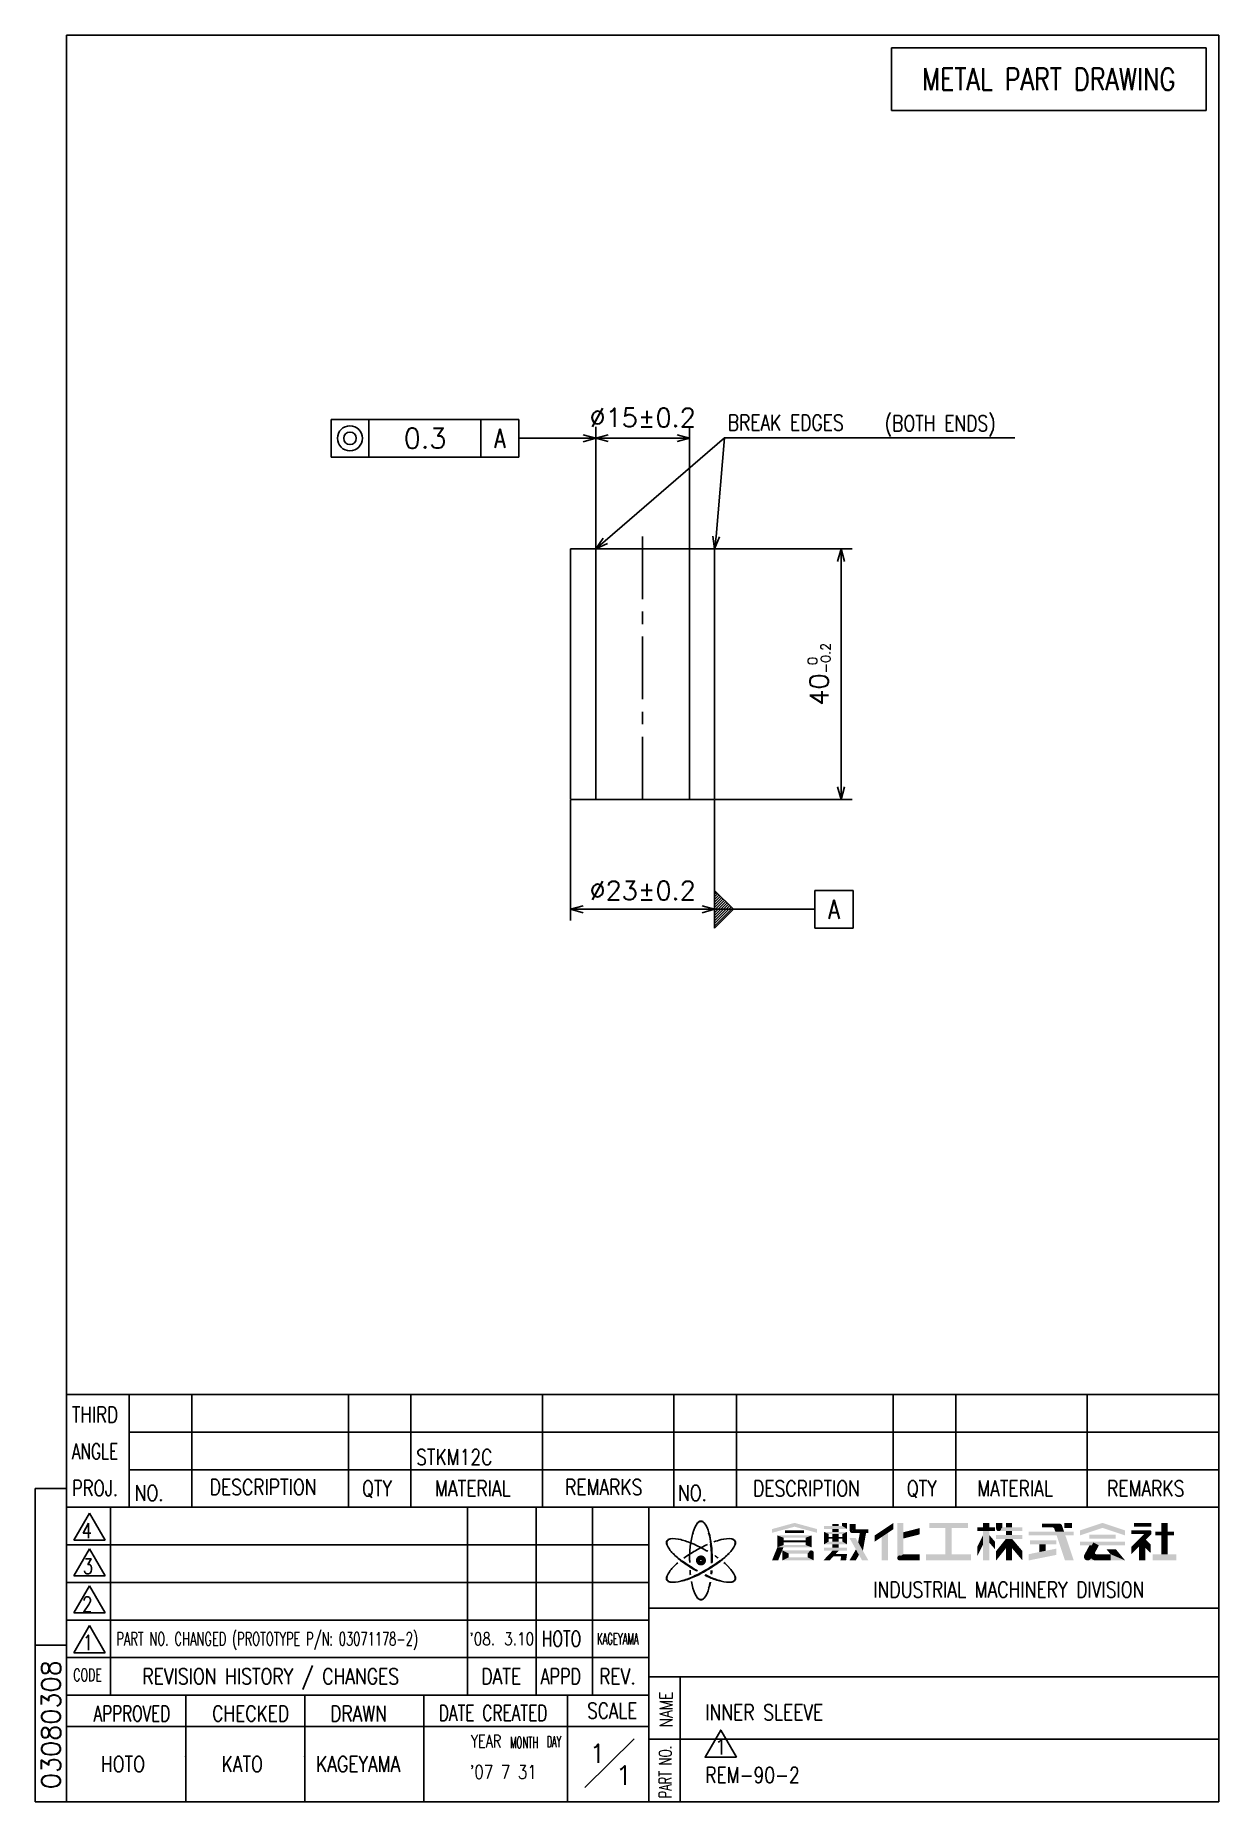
# Model space of a CAD drawing. Extents: x 3 to 192, y 0 to 282.
import ezdxf
from ezdxf.enums import TextEntityAlignment as Align

# ---------------------------------------------------------------- set-up
doc = ezdxf.new("R2010")
doc.units = 0
doc.header["$LTSCALE"] = 8
doc.linetypes.add('CENTER', pattern=[2, 1.25, -0.25, 0.25, -0.25])
doc.layers.get('0').update_dxf_attribs({"linetype": 'CONTINUOUS'})
for name, color, linetype in [('1', 4, 'CONTINUOUS'), ('CENTER', 1, 'CENTER'), ('GAWA', 2, 'CONTINUOUS'), ('SCALE', 4, 'CONTINUOUS')]:
    doc.layers.add(name, color=color, linetype=linetype)
doc.styles.add('ROMANS_EN', font='romans.shx')
doc.styles.get("Standard").update_dxf_attribs({"font": 'TXT', "bigfont": 'BIGFONT'})
doc.dimstyles.new('YAZ1', dxfattribs={"dimtxt": 3, "dimasz": 2, "dimexe": 1.8, "dimexo": 0.1, "dimgap": 0, "dimtad": 1, "dimdec": 3, "dimzin": 9, "dimtxsty": 'STANDARD', "dimblk": 'YAZ1', "dimblk1": 'YAZ1', "dimblk2": 'YAZ1', "dimsah": 1, "dimcen": 0.1, "dimclrd": 256, "dimclre": 256, "dimclrt": 256, "dimazin": 3, "dimtfac": 1, "dimtdec": 3, "dimtmove": 2, "dimatfit": 3, "dimldrblk": 'YAZ1', "dimtvp": 1, "dimtzin": 9})

# ---------------------------------------------------------------- blocks, each defined once
blk = doc.blocks.new('A4BG')
for p in [(27.02, 7.16), (46.03, 7.16)]:
    blk.add_point(p)
at = {"layer": 'GAWA'}
for p, q in [((8, 65), (8, 282)), ((192, 282), (8, 282)), ((192, 0), (192, 282)), ((8, 0), (8, 65)), ((8, 65), (192, 65)), ((18, 47), (18, 65)), ((105, 65), (105, 47)), ((192, 65), (192, 0)), ((8, 47), (192, 47)), ((101, 17), (101, 47)), ((101, 30.91), (192, 30.91)), ((8, 23), (101, 23)), ((8, 17), (101, 17)), ((101, 17), (101, 0)), ((192, 0), (8, 0)), ((14.5, 0), (192, 0))]:
    blk.add_line(p, q, dxfattribs=at)
at = {"layer": 'GAWA', "color": 9}
for p, q in [((28, 65), (28, 47)), ((53, 65), (53, 47)), ((63, 65), (63, 47)), ((84, 65), (84, 47)), ((115, 65), (115, 47)), ((140, 65), (140, 47)), ((150, 65), (150, 47)), ((171, 65), (171, 47)), ((18, 59), (192, 59)), ((18, 53), (192, 53)), ((9.17, 41.74), (11.67, 46.07)), ((11.67, 46.07), (14.17, 41.74)), ((15, 47), (15, 17)), ((72, 17), (72, 47)), ((83, 17), (83, 47)), ((92, 17), (92, 47)), ((8, 41), (101, 41)), ((14.17, 41.74), (9.17, 41.74)), ((9.17, 36.04), (11.67, 40.37)), ((11.67, 40.37), (14.17, 36.04)), ((8, 35), (101, 35)), ((14.17, 36.04), (9.17, 36.04)), ((9.17, 30.13), (11.67, 34.46)), ((11.67, 34.46), (14.17, 30.13)), ((8, 29), (101, 29)), ((14.17, 30.13), (9.17, 30.13)), ((9.17, 23.78), (11.67, 28.11)), ((11.67, 28.11), (14.17, 23.78)), ((14.17, 23.78), (9.17, 23.78)), ((101, 19.91), (192, 19.91)), ((106, 19.91), (106, 0)), ((27.02, 17), (27.02, 0)), ((46.03, 0), (46.03, 17)), ((65.05, 17), (65.05, 0)), ((88, 0), (88, 17)), ((8, 12), (101, 12)), ((90.74, 2.26), (98.63, 10.02)), ((101, 10), (192, 10))]:
    blk.add_line(p, q, dxfattribs=at)
at = {"layer": 'GAWA', "color": 8}
blk.add_line((180.26, 40.71), (181.12, 39.85), dxfattribs=at)
for points, const_width in [([(133.28, 43.3, 1.142857), (133.63, 43.3, 1.142857)], 0.4), ([(156.66, 43.59, 1), (157.06, 43.59, 1)], 0.4), ([(166.26, 43.91, 1), (166.76, 43.91, 1)], 0.5), ([(180.96, 43.11, 1), (181.16, 43.11, 1)], 0.2), ([(180.96, 42.79, 1), (181.16, 42.79, 1)], 0.2), ([(126.73, 39.71, 1), (127.13, 39.71, 1)], 0.4), ([(170.77, 39.11, 1), (171.37, 39.11, 1)], 0.6), ([(108.86, 38.51, 1), (109.76, 38.51, 1)], 0.702), ([(140.86, 38.91, 1), (141.26, 38.91, 1)], 0.4)]:
    blk.add_lwpolyline(points, format="xyb", close=True, dxfattribs=dict(at, const_width=const_width))
for points, const_width in [([(163.76, 44.11), (165.39, 44.11, -0.321798), (166.05, 43.63), (166.2, 43.2)], 0.6), ([(172.42, 41.15), (171.83, 40.04, 0.568326), (172.44, 39.01), (174.73, 39.01)], 1)]:
    blk.add_lwpolyline(points, format="xyb", dxfattribs=dict(at, const_width=const_width))
at = {"layer": 'GAWA', "color": 9}
for centre, radius, start, end in [((121.02, 39.22), 13.5, 163.9948, 173.2242), ((113.14, 41.48), 5.31, 145.2974, 163.9948), ((109.31, 44.13), 0.65, 90, 145.2974), ((109.31, 44.13), 0.6, 90, 145.2974), ((104.44, 41.32), 0.65, 94.7026, 150), ((104.44, 41.32), 0.6, 94.7026, 150), ((104.82, 36.68), 5.31, 76.0052, 94.7026), ((103.25, 30.39), 11.79, 66.7758, 76.0052), ((119.34, 21.14), 21.85, 120, 125.7357), ((122.77, 39.01), 15.27, 173.2242, 181.9026), ((99.29, 21.14), 21.85, 60, 66.7758), ((119.34, 21.14), 21.85, 114.3148, 120), ((103.02, 26.6), 15.27, 61.1646, 61.9026), ((115.37, 30.39), 11.79, 103.9948, 109.8782), ((113.8, 36.68), 5.31, 85.2974, 103.9948), ((114.18, 41.32), 0.6, 30, 85.2974), ((114.18, 41.32), 0.65, 30, 85.2974), ((108.65, 33.7), 5.31, 136.0052, 154.7026), ((113.31, 29.2), 11.79, 130.7431, 136.0052), ((129.36, 38.51), 21.85, 180, 180.8005), ((129.36, 38.51), 21.85, 184.0993, 186.0535), ((103.02, 26.6), 15.27, 53.7049, 56.208), ((104.08, 28.01), 13.5, 43.9948, 48.9857), ((109.97, 33.7), 5.31, 25.2974, 43.9948), ((104.44, 35.69), 0.65, 154.7026, 210), ((104.44, 35.69), 0.6, 154.7026, 210), ((119.37, 37.32), 11.79, 190.6994, 196.0052), ((113.14, 35.53), 5.31, 196.0052, 214.7026), ((114.18, 35.69), 0.6, 330, 25.2974), ((114.18, 35.69), 0.65, 330, 25.2974), ((109.31, 32.88), 0.65, 214.7026, 270), ((109.31, 32.88), 0.6, 214.7026, 270)]:
    blk.add_arc(centre, radius, start, end, dxfattribs=at)
at = {"layer": 'GAWA', "color": 8}
for centre, radius, start, end in [((109.31, 44.13), 0.65, 34.7026, 90), ((109.31, 44.13), 0.6, 34.7026, 90), ((104.44, 41.32), 0.65, 150, 205.2974), ((104.44, 41.32), 0.6, 150, 205.2974), ((114.18, 41.32), 0.6, 334.7026, 30), ((114.18, 41.32), 0.65, 334.7026, 30), ((104.44, 35.69), 0.65, 210, 265.2974), ((104.44, 35.69), 0.6, 210, 265.2974), ((114.18, 35.69), 0.6, 274.7026, 330), ((114.18, 35.69), 0.65, 274.7026, 330), ((109.31, 32.88), 0.6, 270, 325.2974), ((109.31, 32.88), 0.65, 270, 325.2974)]:
    blk.add_arc(centre, radius, start, end, dxfattribs=at)
at = {"layer": 'GAWA'}
for centre, radius, start, end in [((105.48, 41.48), 5.31, 16.0052, 34.7026), ((99.25, 39.69), 11.74, 6.7758, 16.0052), ((99.25, 39.69), 11.79, 6.7758, 16.0052), ((108.65, 43.31), 5.31, 205.2974, 223.9948), ((113.31, 47.81), 11.79, 223.9948, 233.2242), ((113.31, 47.81), 11.74, 223.9948, 233.2242), ((89.26, 38.51), 21.75, 0, 6.7758), ((89.26, 38.51), 21.85, 0, 6.7758), ((105.31, 47.81), 11.74, 306.7758, 316.0052), ((105.31, 47.81), 11.79, 306.7758, 316.0052), ((109.97, 43.31), 5.31, 316.0052, 334.7026), ((119.34, 55.87), 21.85, 233.2242, 240), ((119.34, 55.87), 21.75, 233.2242, 240), ((102.14, 49.91), 15.17, 293.2242, 301.9026), ((102.14, 49.91), 15.27, 293.2242, 301.9026), ((119.34, 55.87), 21.85, 240, 240.6897), ((119.34, 55.87), 21.75, 240, 240.9213), ((99.29, 55.87), 21.75, 300, 306.7758), ((99.29, 55.87), 21.85, 300, 306.7758), ((89.26, 38.51), 21.75, 354.4384, 355.7143), ((89.26, 38.51), 21.85, 354.3049, 355.8564), ((89.26, 38.51), 21.75, 358.9261, 360), ((89.26, 38.51), 21.85, 359.1171, 360), ((104.82, 40.34), 5.31, 265.2974, 283.9948), ((102.84, 48.29), 13.45, 283.9948, 293.2242), ((102.84, 48.29), 13.5, 283.9948, 293.2242), ((105.48, 35.53), 5.31, 325.2974, 343.9948), ((119.34, 55.87), 21.85, 244.4868, 246.7758), ((119.34, 55.87), 21.75, 244.5635, 246.7758), ((99.25, 37.32), 11.74, 343.9948, 348.9011), ((99.25, 37.32), 11.79, 343.9948, 348.8521), ((115.37, 46.63), 11.79, 246.7758, 256.0052), ((115.37, 46.63), 11.74, 246.7758, 256.0052), ((113.8, 40.34), 5.31, 256.0052, 274.7026)]:
    blk.add_arc(centre, radius, start, end, dxfattribs=at)
at = {"layer": 'GAWA', "color": 8}
for points in [[(120.66, 43.52), (124.26, 44.51), (120.66, 42.92), (124.26, 43.9)], [(121.51, 42.51), (127.01, 42.51), (122.51, 42.13), (126.01, 42.13)], [(121.51, 42.51), (122.51, 42.13), (121.51, 40.61), (122.51, 40.98)], [(122.76, 43.34), (125.76, 43.34), (122.76, 42.89), (125.76, 42.89)], [(124.26, 44.51), (127.86, 43.52), (124.26, 43.9), (127.86, 42.92)], [(126.01, 42.13), (127.01, 42.51), (126.01, 40.98), (127.01, 40.61)], [(128.96, 44.03), (131.86, 44.03), (128.96, 43.53), (132.66, 43.53)], [(128.96, 43.08), (129.71, 42.73), (128.96, 41.08), (129.71, 41.53)], [(128.96, 43.08), (132.66, 43.08), (129.71, 42.73), (131.91, 42.73)], [(130.31, 44.35), (131.31, 44.35), (130.31, 44.03), (131.31, 44.03)], [(130.31, 43.53), (131.31, 43.53), (130.31, 43.08), (131.31, 43.08)], [(130.31, 42.73), (131.31, 42.73), (130.31, 42.28), (131.31, 42.28)], [(131.86, 44.51), (132.66, 44.51), (131.86, 44.03), (132.66, 43.53)], [(131.91, 42.73), (132.66, 43.08), (131.91, 41.53), (132.66, 41.08)], [(133.08, 44.35), (134.03, 44.35), (133.08, 43.3), (134.03, 43.5)], [(133.08, 43.3), (134.03, 43.5), (133.48, 42.9), (134.03, 43.5)], [(134.03, 43.5), (136.06, 43.5), (133.48, 42.9), (136.06, 42.9)], [(134.68, 42.9), (135.68, 42.9), (134.42, 41.41), (135.18, 40.06)], [(137.06, 42.51), (140.06, 44.51), (137.06, 41.51), (140.06, 43.51)], [(138.16, 42.24), (139.16, 42.91), (138.16, 38.51), (139.16, 38.51)], [(140.66, 44.51), (141.66, 44.51), (140.66, 38.91), (141.66, 39.51)], [(141.66, 43.02), (144.26, 43.68), (141.66, 42.02), (144.26, 42.68)], [(145.76, 44.51), (151.96, 44.51), (145.76, 43.71), (151.96, 43.71)], [(148.36, 43.71), (149.36, 43.71), (148.36, 39.51), (149.36, 39.51)], [(153.46, 40.73), (154.36, 42.53), (153.46, 39.23), (154.37, 41.05)], [(153.47, 43.79), (156.27, 43.79), (153.47, 43.19), (156.27, 43.19)], [(154.37, 44.51), (155.37, 44.51), (154.37, 43.79), (155.37, 43.79)], [(154.37, 43.19), (155.37, 43.19), (154.37, 38.51), (155.37, 38.51)], [(155.37, 42.55), (156.27, 41.51), (155.37, 41.35), (156.27, 40.31)], [(156.46, 44.51), (157.46, 44.51), (156.46, 43.59), (157.46, 43.79)], [(156.46, 43.59), (157.46, 43.79), (156.86, 43.19), (157.46, 43.79)], [(156.46, 42.55), (160.66, 42.55), (156.46, 41.95), (160.66, 41.95)], [(157.46, 43.79), (160.66, 43.79), (156.86, 43.19), (160.66, 43.19)], [(158.01, 44.51), (159.01, 44.51), (158.01, 43.79), (159.01, 43.79)], [(158.01, 43.19), (159.01, 43.19), (158.01, 42.55), (159.01, 42.55)], [(161.66, 43.11), (168.86, 43.11), (161.66, 42.51), (168.86, 42.51)], [(165.47, 44.41), (166.51, 44.41), (165.91, 43.11), (166.99, 44.07)], [(165.91, 43.11), (166.99, 44.07), (165.91, 43.11), (167.31, 43.11)], [(166.11, 42.51), (167.51, 42.51), (167.46, 38.51), (168.86, 38.51)], [(167.36, 44.51), (168.56, 44.51), (167.36, 43.71), (168.56, 43.71)], [(169.86, 43.31), (173.46, 44.51), (169.86, 42.51), (173.46, 43.71)], [(171.36, 42.61), (175.56, 42.61), (171.36, 42.01), (175.56, 42.01)], [(173.46, 44.51), (177.06, 43.31), (173.46, 43.71), (177.06, 42.51)], [(178.06, 43.31), (181.06, 43.31), (178.06, 42.71), (180.06, 42.71)], [(180.06, 42.71), (181.2, 42.65), (178.06, 40.71), (178.06, 39.51)], [(178.46, 44.51), (181.26, 44.51), (178.46, 43.91), (181.26, 43.91)], [(180.06, 42.71), (181.06, 43.31), (180.06, 42.71), (181.26, 43.11)], [(180.06, 42.71), (181.26, 43.11), (180.06, 42.71), (181.26, 42.79)], [(180.06, 42.71), (181.26, 42.79), (180.06, 42.71), (181.2, 42.65)], [(181.86, 43.11), (184.86, 43.11), (181.86, 42.51), (184.86, 42.51)], [(182.86, 44.51), (183.86, 44.51), (182.86, 43.11), (183.86, 43.11)], [(182.86, 42.51), (183.86, 42.51), (182.86, 39.51), (183.86, 39.51)], [(121.51, 40.61), (122.49, 40.61), (120.66, 38.51), (121.64, 38.51)], [(122.51, 40.98), (126.01, 40.98), (121.51, 40.61), (127.01, 40.61)], [(122.33, 40.11), (126.93, 40.11), (123.33, 39.61), (126.33, 39.61)], [(122.33, 40.11), (123.33, 39.61), (122.33, 38.51), (123.33, 39.01)], [(122.51, 41.71), (126.01, 41.71), (122.51, 41.41), (126.01, 41.41)], [(126.33, 39.61), (126.93, 40.11), (126.33, 39.61), (127.33, 39.71)], [(126.33, 39.61), (127.33, 39.71), (126.33, 39.01), (127.33, 38.51)], [(130.31, 40.05), (131.31, 40.05), (128.86, 38.51), (129.86, 38.51)], [(129.71, 41.53), (131.91, 41.53), (128.96, 41.08), (132.66, 41.08)], [(128.96, 40.55), (132.66, 40.55), (128.96, 40.05), (132.66, 40.05)], [(129.71, 42.28), (131.91, 42.28), (129.71, 41.98), (131.91, 41.98)], [(130.31, 41.98), (131.31, 41.98), (130.31, 41.53), (131.31, 41.53)], [(130.31, 41.08), (131.31, 41.08), (130.31, 40.55), (131.31, 40.55)], [(130.82, 39.56), (132.66, 39.56), (130.5, 39.16), (131.7, 39.16)], [(131.7, 39.16), (132.66, 39.56), (131.59, 38.51), (132.49, 38.51)], [(133.03, 42.09), (134.03, 42.09), (135.06, 38.51), (136.06, 38.51)], [(134.06, 40.27), (134.55, 39.4), (133.03, 38.51), (134.03, 38.51)], [(140.66, 38.91), (141.66, 39.51), (141.06, 38.51), (141.66, 39.51)], [(141.66, 39.51), (144.26, 39.51), (141.06, 38.51), (144.26, 38.51)], [(145.26, 39.51), (152.46, 39.51), (145.26, 38.51), (152.46, 38.51)], [(156.46, 40.01), (158.01, 41.95), (156.46, 38.51), (158.01, 40.45)], [(158.01, 41.95), (159.01, 41.95), (158.01, 38.51), (159.01, 38.51)], [(159.01, 41.95), (160.66, 40.01), (159.01, 40.45), (160.66, 38.51)], [(161.66, 39.51), (166.06, 40.4), (161.66, 38.51), (166.06, 39.4)], [(161.86, 41.71), (166.06, 41.71), (161.86, 41.11), (166.06, 41.11)], [(163.36, 41.11), (164.36, 41.11), (163.36, 39.85), (164.36, 40.06)], [(169.86, 41.51), (177.06, 41.51), (169.86, 40.91), (177.06, 40.91)], [(171.36, 40.91), (172.86, 40.91), (170.54, 39.39), (172.27, 39.8)], [(170.54, 39.39), (174.73, 39.51), (171.07, 38.51), (177.06, 38.51)], [(174.06, 40.31), (175.56, 40.31), (174.73, 39.51), (177.06, 38.51)], [(179.26, 40.71), (180.26, 41.71), (179.26, 38.51), (180.26, 38.51)], [(180.36, 41.81), (181.12, 41.05), (180.26, 40.71), (181.12, 39.85)], [(180.36, 41.81), (180.26, 40.71), (180.26, 41.71)], [(181.12, 39.85), (181.12, 41.05), (180.26, 40.71), (181.12, 39.85)], [(180.26, 40.71), (181.12, 39.85), (180.26, 40.71)], [(181.46, 39.51), (185.26, 39.51), (181.46, 38.51), (185.26, 38.51)], [(123.33, 39.01), (126.33, 39.01), (122.33, 38.51), (127.33, 38.51)]]:
    blk.add_solid(points, dxfattribs=at)
at = {"layer": 'GAWA', "color": 9, "style": 'ROMANS_EN'}
for s, height, width, p in [('THIRD', 2.5, 0.78212, (8.86, 60.54)), ('ANGLE', 2.5, 0.709553, (8.86, 54.67)), ('PROJ.', 2.5, 0.76474, (8.86, 48.81)), ('DESCRIPTION', 2.5, 0.8, (30.87, 48.97)), ('QTY', 2.5, 0.8, (55.19, 48.75)), ('MATERIAL', 2.5, 0.8, (66.86, 48.75)), ('REMARKS', 2.5, 0.8, (87.62, 48.97)), ('DESCRIPTION', 2.5, 0.8, (117.65, 48.75)), ('QTY', 2.5, 0.8, (142.19, 48.75)), ('MATERIAL', 2.5, 0.8, (153.45, 48.75)), ('REMARKS', 2.5, 0.8, (174.19, 48.75)), ('NO.', 2.5, 0.8, (18.87, 48.02)), ('NO.', 2.5, 0.8, (105.65, 48.02)), ('4', 2.4, 0.8, (10.41, 42.09)), ('3', 2.4, 0.8, (10.59, 36.38)), ('INDUSTRIAL MACHINERY DIVISION', 2.5, 0.8, (136.85, 32.61)), ('2', 2.4, 0.8, (10.48, 30.31)), ('1', 2.4, 0.8, (10.57, 24.19)), ('CODE', 2, 0.64346, (9.06, 19.23)), ('REVISION HISTORY / CHANGES', 2.5, 0.8, (20.12, 18.75)), ('DATE', 2.5, 0.8, (74.25, 18.75)), ('APPD', 2.5, 0.744799, (83.7, 18.75)), ('REV.', 2.5, 0.8, (93.06, 18.75)), ('APPROVED', 2.5, 0.709036, (12.32, 12.82)), ('CHECKED', 2.5, 0.797747, (31.25, 12.82)), ('DRAWN', 2.5, 0.8, (50.1, 12.82)), ('DATE CREATED', 2.5, 0.719475, (67.45, 12.91)), ('SCALE', 2.5, 0.785374, (91.15, 13.27)), ('YEAR', 2, 0.747337, (72.55, 8.66)), ('MONTH', 1.8, 0.550991, (78.82, 8.56)), ('DAY', 1.8, 0.521917, (84.67, 8.68))]:
    blk.add_text(s, height=height, dxfattribs=dict(at, width=width)).set_placement(p)
for s, width, p in [('NAME', 0.8, (103.75, 14.73)), ('PART NO.', 0.667211, (103.62, 4.74))]:
    blk.add_text(s, height=2, rotation=90, dxfattribs=dict(at, width=width)).set_placement(p, align=Align.MIDDLE_CENTER)
blk = doc.blocks.new('YAZ1')
for p, q in [((0, 0), (-1, 0.27)), ((0, 0), (-1, -0.27)), ((-1, 0), (0, 0))]:
    blk.add_line(p, q)
blk = doc.blocks.new('*D4')
at = {"layer": 'SCALE', "lineweight": -2, "transparency": 16777216}
for p, q in [((92.5, 200.1), (92.5, 219.47)), ((105.5, 217.67), (94.5, 217.67)), ((107.5, 200.1), (107.5, 219.47))]:
    blk.add_line(p, q, dxfattribs=at)
at = {"layer": 'SCALE', "lineweight": -2, "transparency": 16777216, "xscale": 2, "yscale": 2, "zscale": 2, "rotation": 180}
blk.add_blockref('YAZ1', (92.5, 217.67), dxfattribs=at)
at = {"layer": 'SCALE', "lineweight": -2, "transparency": 16777216, "xscale": 2, "yscale": 2, "zscale": 2}
blk.add_blockref('YAZ1', (107.5, 217.67), dxfattribs=at)
at = {"layer": 'SCALE', "transparency": 16777216, "insert": (100, 220.97), "char_height": 3, "attachment_point": 5}
blk.add_mtext('\\A1;%%C15±0.2', dxfattribs=at)
blk = doc.blocks.new('*D5')
at = {"layer": 'SCALE', "lineweight": -2, "transparency": 16777216}
for p, q in [((88.5, 159.9), (88.5, 140.67)), ((111.5, 159.9), (111.5, 140.67)), ((109.5, 142.47), (90.5, 142.47))]:
    blk.add_line(p, q, dxfattribs=at)
at = {"layer": 'SCALE', "lineweight": -2, "transparency": 16777216, "xscale": 2, "yscale": 2, "zscale": 2, "rotation": 180}
blk.add_blockref('YAZ1', (88.5, 142.47), dxfattribs=at)
at = {"layer": 'SCALE', "lineweight": -2, "transparency": 16777216, "xscale": 2, "yscale": 2, "zscale": 2}
blk.add_blockref('YAZ1', (111.5, 142.47), dxfattribs=at)
at = {"layer": 'SCALE', "transparency": 16777216, "insert": (100, 145.47), "char_height": 3, "attachment_point": 5}
blk.add_mtext('\\A1;%%C23±0.2', dxfattribs=at)
blk = doc.blocks.new('*D6')
at = {"layer": 'SCALE', "lineweight": -2, "transparency": 16777216}
for p, q in [((111.6, 200), (133.48, 200)), ((131.68, 198), (131.68, 162)), ((111.6, 160), (133.48, 160))]:
    blk.add_line(p, q, dxfattribs=at)
at = {"layer": 'SCALE', "lineweight": -2, "transparency": 16777216, "xscale": 2, "yscale": 2, "zscale": 2}
for p, rotation in [((131.68, 200), 90), ((131.68, 160), 270)]:
    blk.add_blockref('YAZ1', p, dxfattribs=dict(at, rotation=rotation))
at = {"layer": 'SCALE', "transparency": 16777216, "insert": (128.18, 180), "char_height": 3, "attachment_point": 5, "rotation": 90}
blk.add_mtext('\\A1;40{\\H1.500000;\\S 0^ -0.2;}', dxfattribs=at)
blk = doc.blocks.new('rireki')
at = {"layer": 'SCALE'}
blk.add_lwpolyline([(2.5, -1.44), (-2.5, -1.44), (0, 2.89)], close=True, dxfattribs=at)
blk.add_attdef('NO', text='', height=2.4, dxfattribs=at).set_placement((0, -1), align=Align.CENTER)

msp = doc.modelspace()

# ---------------------------------------------------------------- linework, layer by layer
for p, q in [((139.7187, 280), (190, 280)), ((139.7187, 270), (139.7187, 280)), ((190, 280), (190, 270)), ((190, 270), (139.7187, 270)), ((88.5, 200), (111.5, 200)), ((88.5, 200), (88.5, 160)), ((92.5, 160), (92.5, 200)), ((107.5, 160), (107.5, 200)), ((111.5, 200), (111.5, 160)), ((111.5, 160), (88.5, 160))]:
    msp.add_line(p, q)
at = {"layer": '1'}
msp.add_line((113.0944, 217.7279), (159.4573, 217.7279), dxfattribs=at)
at = {"layer": 'CENTER'}
msp.add_line((100, 202), (100, 158), dxfattribs=at)
at = {"layer": 'GAWA'}
for p, q in [((3, 50), (8, 50)), ((3, 0), (3, 50)), ((3, 25), (8, 25)), ((8, 0), (3, 0))]:
    msp.add_line(p, q, dxfattribs=at)
at = {"layer": 'SCALE'}
for p, q in [((50.25, 220.6653), (74.1311, 220.6653)), ((50.25, 214.6653), (50.25, 220.6653)), ((56.25, 220.6653), (56.25, 214.6653)), ((74.1311, 220.6653), (74.1311, 214.6653)), ((74.1311, 220.6653), (80.25, 220.6653)), ((80.25, 220.6653), (80.25, 214.6653)), ((90.5, 217.6653), (80.25, 217.6653)), ((94.0311, 201.2867), (113.0944, 217.7279)), ((111.7347, 201.9862), (113.0944, 217.7279)), ((50.25, 214.6653), (74.1311, 214.6653)), ((74.1311, 214.6653), (80.25, 214.6653)), ((111.5, 145.4675), (114.5, 142.4675)), ((111.5, 145.4675), (111.5, 139.4385)), ((111.5, 145.3112), (111.5781, 145.3893)), ((111.5, 144.8869), (111.7903, 145.1772)), ((111.5, 144.4626), (112.0024, 144.9651)), ((111.5, 144.0384), (112.2145, 144.7529)), ((111.5, 143.6141), (112.4267, 144.5408)), ((111.5, 143.1898), (112.6388, 144.3287)), ((111.5, 142.7656), (112.8509, 144.1165)), ((111.5, 142.3413), (113.0631, 143.9044)), ((127.5, 145.4674), (133.6188, 145.4674)), ((127.5, 139.4674), (127.5, 145.4674)), ((133.6188, 145.4674), (133.6188, 139.4674)), ((111.5, 141.9171), (113.2752, 143.6923)), ((111.5, 141.4928), (113.4873, 143.4801)), ((111.5, 141.0685), (113.6995, 143.268)), ((111.5, 140.6443), (113.9116, 143.0559)), ((111.5, 140.22), (114.1237, 142.8437)), ((111.5, 139.7957), (114.3358, 142.6316)), ((111.5, 142.4675), (127.5, 142.4675)), ((114.5, 142.4675), (111.5, 139.4385)), ((127.5, 139.4674), (133.6188, 139.4674))]:
    msp.add_line(p, q, dxfattribs=at)
for radius in [2, 1]:
    msp.add_circle((53.25, 217.6653), radius, dxfattribs=at)

# ---------------------------------------------------------------- block references
at = {"layer": 'GAWA'}
msp.add_blockref('A4BG', (0, 0), dxfattribs=at)
at = {"layer": 'SCALE', "xscale": 2, "yscale": 2, "zscale": 2}
msp.add_blockref('YAZ1', (92.5, 217.6653), dxfattribs=at)
for p, rotation in [((92.5, 200), 220.04392788714), ((111.5, 200), 263.2620905783478)]:
    msp.add_blockref('YAZ1', p, dxfattribs=dict(at, rotation=rotation))
at = {"layer": 'SCALE'}
msp.add_blockref('rireki', (112.4684, 8.539), dxfattribs=at).add_auto_attribs({'NO': '1'})

# ---------------------------------------------------------------- texts
at = {"layer": '1', "style": 'ROMANS_EN', "width": 0.8}
msp.add_text('(BOTH ENDS)', height=2.5, dxfattribs=at).set_placement((138.6516, 218.8074))
at = {"layer": 'SCALE', "style": 'ROMANS_EN', "width": 0.8}
for s, height, p in [('METAL PART DRAWING', 3.5, (164.8593, 275)), ('A', 3, (77.1905, 217.6653)), ('A', 3, (130.5594, 142.4674))]:
    msp.add_text(s, height=height, dxfattribs=at).set_placement(p, align=Align.MIDDLE_CENTER)
at = {"layer": 'SCALE', "style": 'ROMANS_EN'}
for s, height, width, p in [('BREAK EDGES', 2.5, 0.8, (113.5944, 218.9214)), ('STKM12C', 2.5, 0.8, (63.8339, 53.7622)), ('PART NO. CHANGED (PROTOTYPE P/N: 03071178-2)', 2.1, 0.638098, (15.9288, 24.95)), ('HOTO', 2.5, 0.710358, (83.9288, 24.75)), ('KAGEYAMA', 1.8, 0.548307, (92.7, 25.1)), ('INNER SLEEVE', 2.5, 0.8, (110, 13)), ('HOTO', 2.5, 0.8, (13.4868, 4.75)), ('KATO', 2.5, 0.8, (32.7495, 4.75)), ('KAGEYAMA', 2.5, 0.8, (47.8432, 4.75)), ("'07 7 31", 2.2, 0.8, (72.371, 3.65)), ('REM-90-2', 2.5, 0.8, (110, 3))]:
    msp.add_text(s, height=height, dxfattribs=dict(at, width=width)).set_placement(p)
at = {"layer": 'SCALE'}
msp.add_text('0.3', height=3.2, dxfattribs=at).set_placement((65.25, 217.6653), align=Align.MIDDLE)
at = {"layer": 'SCALE', "width": 0.8}
msp.add_text("'08. 3.10", height=2, dxfattribs=at).set_placement((77.5, 26), align=Align.MIDDLE)
at = {"layer": 'SCALE'}
msp.add_text('03080308', height=3, rotation=90, dxfattribs=at).set_placement((7, 2))
msp.add_text('1', height=3, dxfattribs=at).set_placement((91.5, 6.2))
msp.add_text('1', height=3, dxfattribs=at).set_placement((97, 2.7), align=Align.CENTER)

# ---------------------------------------------------------------- dimensions: what is measured, and where the dimension line sits
for base, p1, p2, picture, middle in [((92.5, 217.6653), (107.5, 200), (92.5, 200), '*D4', (100, 220.9653)), ((88.5, 142.4675), (111.5, 160), (88.5, 160), '*D5', (100, 145.4675))]:
    dim = msp.add_linear_dim(base=base, p1=p1, p2=p2, text='%%C<>', dimstyle='YAZ1', override={"dimzin": 8, "dimtol": 1, "dimlim": 0, "dimtp": 0.2, "dimtm": 0.2, "dimtfac": 1}, dxfattribs=at)
    dim.commit()
    dim.dimension.update_dxf_attribs({"geometry": picture, "text_midpoint": middle})
dim = msp.add_linear_dim(base=(131.6773, 160), p1=(111.5, 200), p2=(111.5, 160), angle=90, dimstyle='YAZ1', override={"dimzin": 8, "dimtol": 1, "dimlim": 0, "dimtp": 0, "dimtm": 0.2, "dimtfac": 0.5}, dxfattribs=at)
dim.commit()
dim.dimension.update_dxf_attribs({"geometry": '*D6', "text_midpoint": (128.1773, 180)})

doc.saveas('drawing.dxf')
